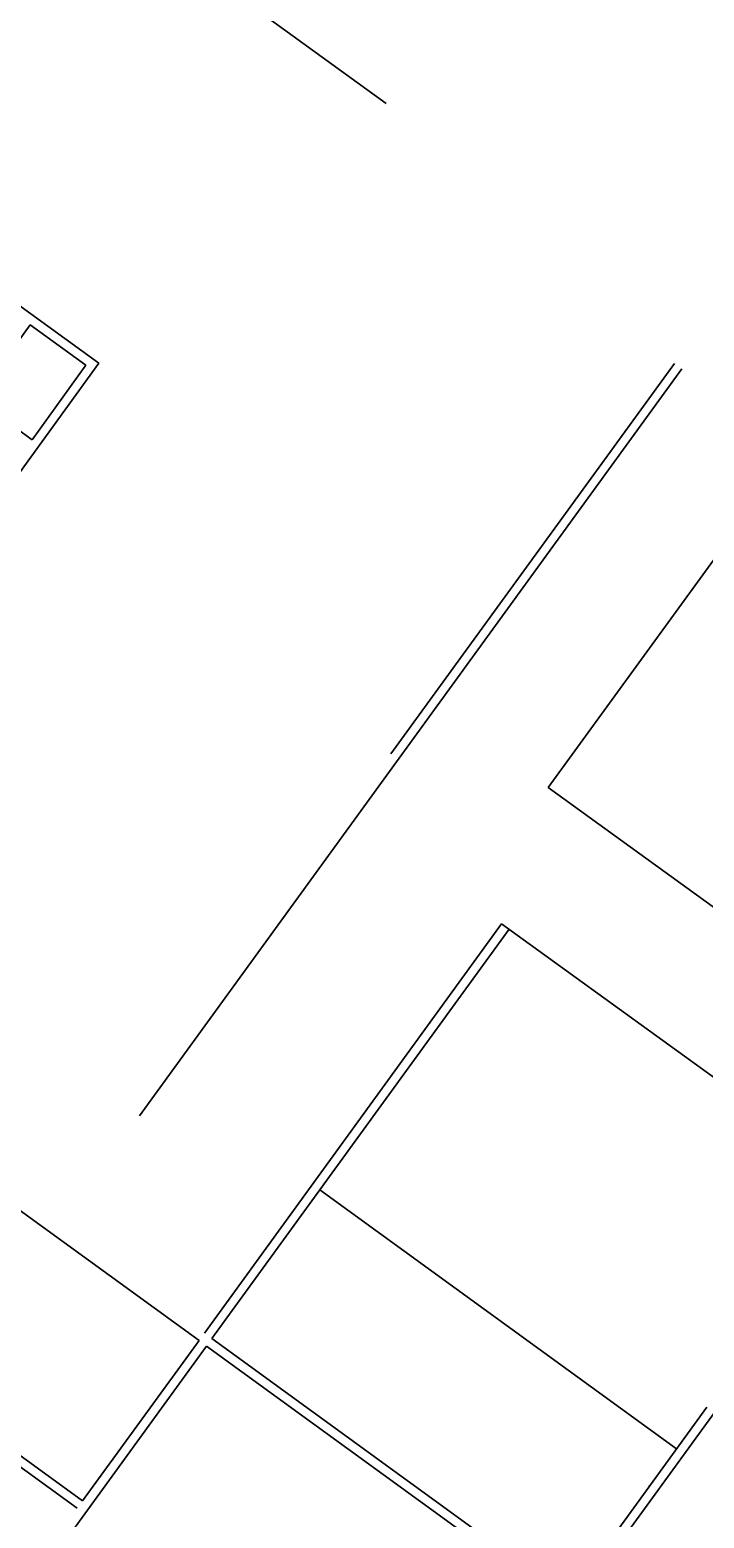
# Model space of a CAD drawing. Header units: metres. Extents: x 141303 to 146299, y 125960 to 127091.
# Drawn here: x 142159.78 to 142174.46, y 126606.5 to 126638.89 of the extents above; entities that cross this region are included whole.
import ezdxf

# ---------------------------------------------------------------- set-up
doc = ezdxf.new("R2010")
doc.units = ezdxf.units.M
doc.header["$MEASUREMENT"] = 0
doc.layers.add('NVMI_WALL', color=7, linetype='Continuous', lineweight=30)

msp = doc.modelspace()

# ---------------------------------------------------------------- linework, layer by layer
at = {"layer": 'NVMI_WALL'}
for p, q in [((142160.90381, 126642.09689), (142167.53843, 126637.27799)), ((142171.0681, 126622.39866), (142182.08059, 126637.56058)), ((142161.28531, 126631.63049), (142156.91148, 126634.79744)), ((142158.61812, 126630.84556), (142159.79107, 126632.4655)), ((142161.00602, 126631.58579), (142159.79107, 126632.4655)), ((142144.21731, 126608.05815), (142161.28531, 126631.63049)), ((142159.83307, 126629.96585), (142161.00602, 126631.58579)), ((142162.17398, 126615.25819), (142173.97527, 126631.50613)), ((142167.64273, 126623.12786), (142173.81327, 126631.62342)), ((142159.83307, 126629.96585), (142158.61812, 126630.84556)), ((142179.70696, 126616.14353), (142171.0681, 126622.39866)), ((142141.31962, 126620.87613), (142160.81596, 126606.71545)), ((142163.58389, 126610.52631), (142170.05151, 126619.43089)), ((142163.74571, 126610.40878), (142170.2135, 126619.3136)), ((142186.05669, 126607.84204), (142170.05151, 126619.43089)), ((142159.09721, 126613.53791), (142163.46635, 126610.36449)), ((142165.43283, 126596.06932), (142178.14466, 126613.57089)), ((142166.09604, 126613.6447), (142173.85687, 126608.00782)), ((142157.62771, 126601.98556), (142163.62817, 126610.24696)), ((142160.9335, 126606.87727), (142163.46635, 126610.36449)), ((142163.62817, 126610.24696), (142171.389, 126604.61007)), ((142163.74571, 126610.40878), (142171.50654, 126604.77189)), ((142156.56435, 126610.05069), (142160.9335, 126606.87727)), ((142171.50654, 126604.77189), (142174.51624, 126608.91563)), ((142173.25316, 126607.21037), (142173.2692, 126607.19872))]:
    msp.add_line(p, q, dxfattribs=at)

doc.saveas('drawing.dxf')
